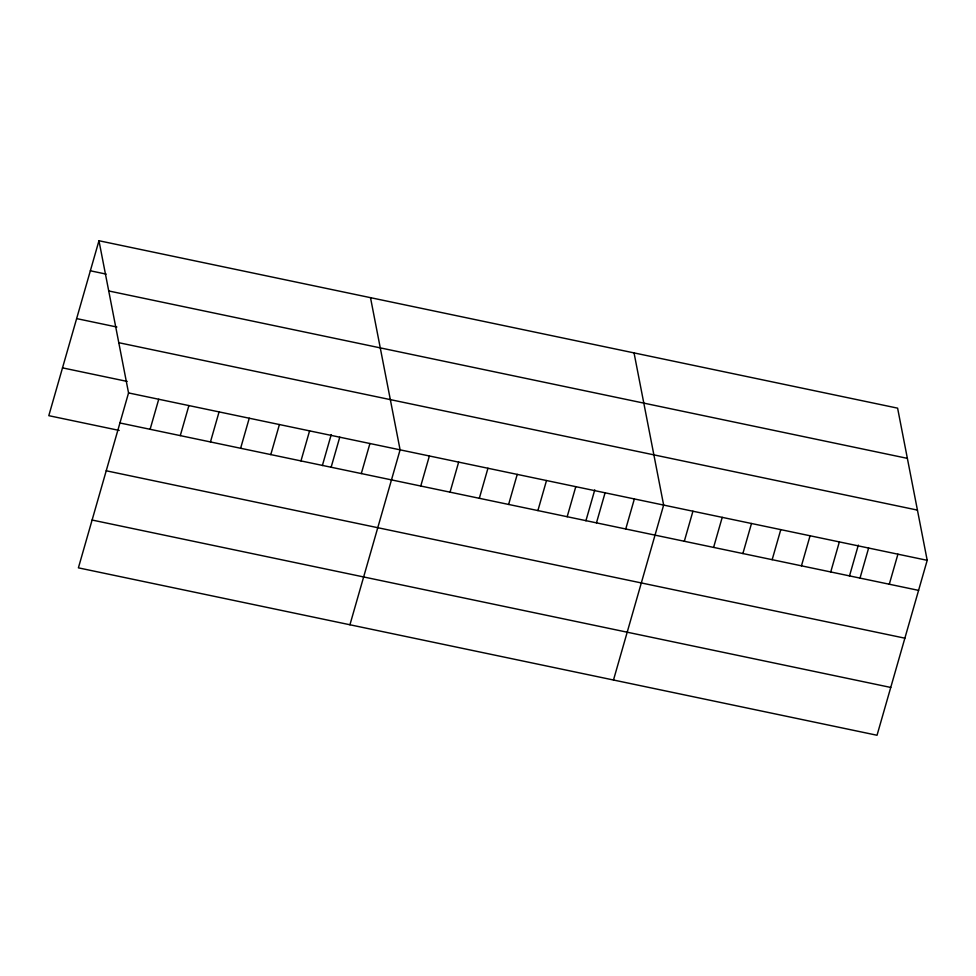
<?xml version="1.0" encoding="UTF-8"?>
<svg xmlns="http://www.w3.org/2000/svg" width="976" height="976" viewBox="0 0 976 976"><rect width="100%" height="100%" fill="white"/><g stroke="black" fill="none" stroke-linecap="round" stroke-linejoin="round"><path stroke-width="1.46" d="M98.966 240.743L128.551 392.925L78.397 567.849L877.034 735.257L927.2 560.322L897.603 408.151L98.966 240.743L48.8 415.678L119.194 430.428M150.109 429.294L158.734 399.245M180.279 435.613L188.905 405.565M210.45 441.945L219.075 411.896M240.621 448.265L249.246 418.216M270.791 454.596L279.417 424.536M300.962 460.916L309.587 430.867M322.361 465.564L331.23 434.625M331.132 467.236L339.758 437.187M361.303 473.567L369.928 443.519M349.933 624.774L400.099 449.838L370.502 297.668M420.766 486.024L429.379 455.975M450.046 492.16L458.659 462.112M479.326 498.297L487.951 468.248M508.618 504.446L517.231 474.385M537.898 510.582L546.511 480.534M567.178 516.719L575.791 486.67M585.905 520.806L594.774 489.867M596.47 522.855L605.083 492.807M625.75 528.992L634.363 498.943M613.489 680.016L663.643 505.08L634.046 352.909M684.31 541.265L692.936 511.217M713.602 547.402L722.216 517.353M742.882 553.551L751.496 523.49M772.162 559.687L780.788 529.639M801.455 565.824L810.068 535.775M830.735 571.96L839.348 541.912M849.462 576.047L858.331 545.108M860.015 578.097L868.628 548.048M889.295 584.234L897.92 554.185M90.341 270.791L106.152 274.11M108.726 290.958L907.375 458.366M76.64 318.603L116.864 327.033M118.791 342.698L917.428 510.106M62.513 367.867L127.161 381.421M128.551 392.925L927.2 560.322M119.938 422.974L918.587 590.37M106.225 470.786L904.874 638.182M92.11 520.037L890.746 687.446"/></g></svg>
